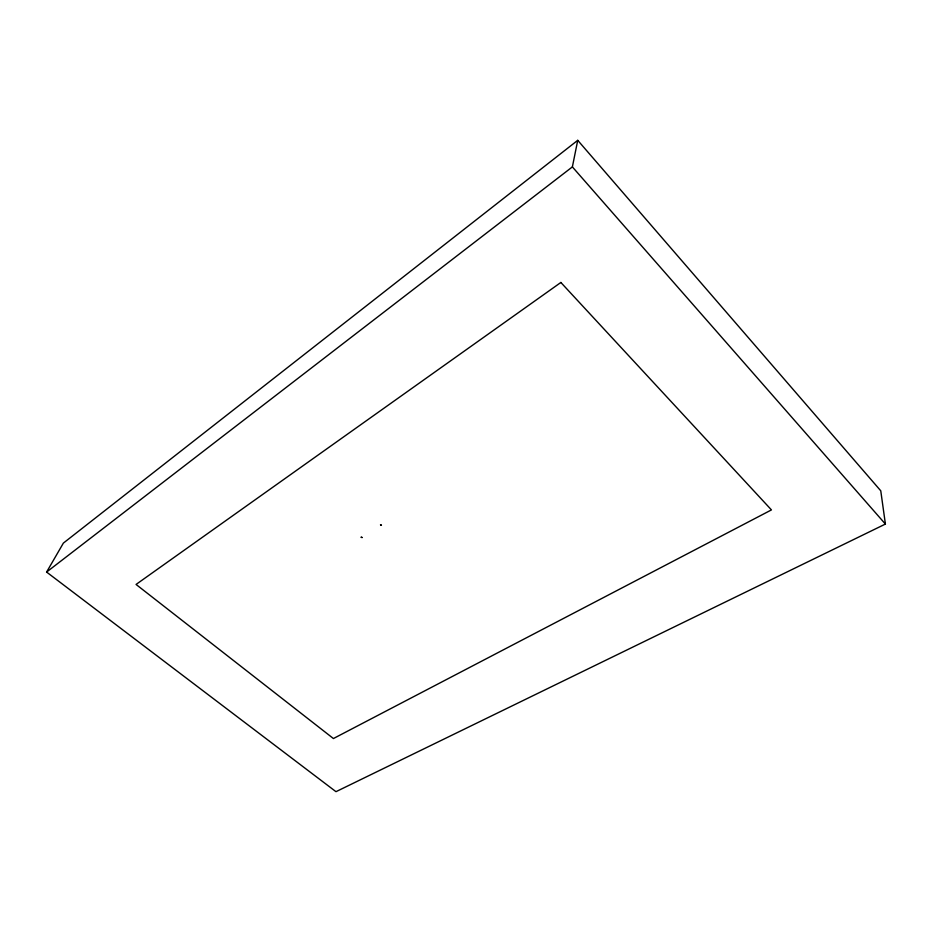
<?xml version="1.0" encoding="UTF-8"?>
<svg xmlns="http://www.w3.org/2000/svg" width="932" height="932" viewBox="0 0 932 932"><rect width="100%" height="100%" fill="white"/><g stroke="black" fill="none" stroke-linecap="round" stroke-linejoin="round"><path stroke-width="1.4" d="M46.6 572.062L572.376 166.898L577.735 140.324L880.763 490.803L885.4 524.064L335.974 791.676L46.6 572.062L63.376 543.1L577.735 140.324M572.376 166.898L885.4 524.064M361.208 537.216L362.117 537.531L361.208 537.216M380.512 524.867L381.433 525.182L380.559 524.786M560.866 282.466L136.06 584.446L333.423 738.54L771.44 509.909L560.866 282.466"/></g></svg>
